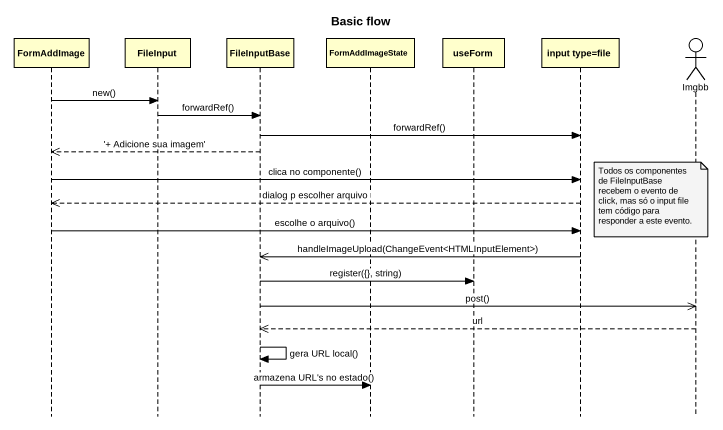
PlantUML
@startuml
title Basic flow
hide footbox
participant FormAddImage
participant FileInput
participant FileInputBase
participant FormAddImageState
participant useForm
participant "input type=file" as input_type_file
actor Imgbb

FormAddImage -> FileInput : new()
FileInput -> FileInputBase : forwardRef()
FileInputBase -> input_type_file : forwardRef()
FileInputBase -->> FormAddImage : '+ Adicione sua imagem'
FormAddImage -> input_type_file : clica no componente()
note over Imgbb : Todos os componentes de FileInputBase recebem o evento de click, mas só o input file tem código para responder a este evento.
input_type_file -->> FormAddImage : dialog p escolher arquivo
FormAddImage -> input_type_file : escolhe o arquivo()
input_type_file ->> FileInputBase : handleImageUpload(ChangeEvent<HTMLInputElement>)
FileInputBase -> useForm : register({}, string)
FileInputBase ->> Imgbb : post()
Imgbb -->> FileInputBase : url
FileInputBase -> FileInputBase : gera URL local()
FileInputBase -> FormAddImageState : armazena URL's no estado()
@enduml
